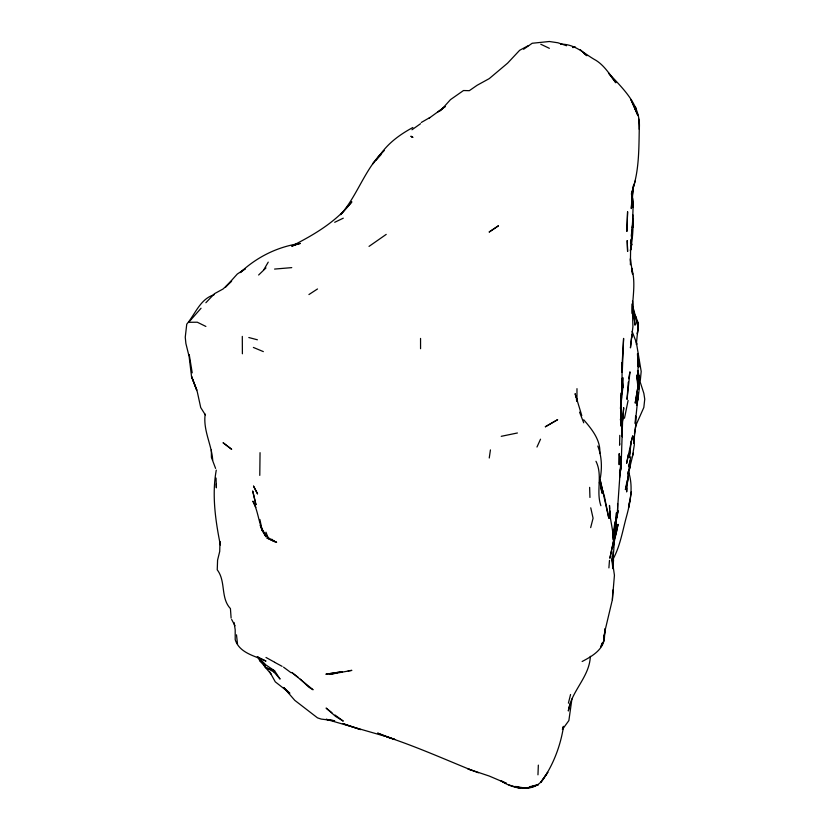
<?xml version="1.0" encoding="UTF-8"?>
<svg xmlns="http://www.w3.org/2000/svg" width="830" height="830" viewBox="0 0 830 830"><rect width="100%" height="100%" fill="white"/><g stroke="black" fill="none" stroke-linecap="round" stroke-linejoin="round"><path stroke-width="1.25" d="M205.197 414.139C202.925 430.199 211.65 444.475 212.708 460.162M576.954 398.597L576.943 400.703L576.985 388.658M621.12 402.851L620.913 426.091L621.224 392.87L620.996 409.117M638.239 363.229L637.544 383.46L637.118 375.959L638.011 386.386L635.24 402.955L638.011 386.386L637.004 375.16M600.889 505.698C595.784 491.153 603.026 475.455 595.971 461.273M630.385 261.16L630.416 258.67L632.605 274.19L631.537 267.934C636.278 282.854 632.17 298.499 632.315 313.688L632.273 303.749L632.917 326.626L630.437 347.884L631.869 334.542M633.072 207.552L632.46 197.986L633.072 207.552L632.387 227.783L632.74 218.736M616.078 517.474L615.964 524.819L613.318 547.406M621.203 406.43L620.954 422.781L620.363 419.171M630.375 264.78L630.624 248.626L632.657 224.64L631.236 236.197M619.626 443.376L619.595 445.16L619.792 435.356M259.78 475.393L260.049 452.661M615.736 517.505L615.487 525.089L612.913 539.759M621.058 409.138L621.483 396.678L620.425 408.547M537.965 774.826L538.338 765.125M635.593 416.038L635.24 423.622L638.405 392.808M601.968 643.188L600.889 646.809L603.752 640.936L605.132 630.219L612.384 599.644L614.428 575.273L612.115 559.264M612.384 599.644L612.882 590.016M631.921 334.625L631.786 337.208L631.599 334.832M628.351 471.803L626.65 491.931L626.65 488.227M622.064 365.117L623.6 338.401L622.261 372.442L622.116 362.617L621.95 392.455L621.94 385.027M628.3 382.07L627.044 399.427L629.98 371.83L628.621 378.688M612.997 538.027L613.526 530.899L613.007 536.439L617.271 513.231L620.062 472.872L619.616 475.154M638.675 389.249L638.851 386.873M632.076 198.214L633.508 185.464L631.277 208.589L632.201 194.635L632.128 204.512L632.045 200.808M608.898 567.886L609.479 560.364M630.551 243.252L630.873 239.694M605.07 628.891L603.752 640.936L605.039 628.964M612.582 568.633L612.82 566.288L612.851 568.239M638.436 323.441L637.357 333.982L638.073 326.927L635.292 315.41L638.436 323.441L636.994 321.438M571.912 698.985L568.872 720.575L562.408 729.446L563.342 726.333M636.309 344.502L638.073 326.927L635.272 315.348M612.696 568.114L613.515 560.644L612.997 551.67M627.221 480.28L625.384 489.627L628.04 479.782L629.887 461.024L628.798 466.792L630.841 456.728M627.937 473.889L628.227 471.336M620.56 408.329L622.822 387.537L622.791 377.598L622.095 392.372L622.531 387.361L622.043 391.034M637.886 370.502C640.76 381.862 639.027 394.043 636.548 405.372L637.45 398.867M637.876 395.267L638.156 392.87M630.541 444.019L632.761 435.802L631.205 441.954L629.306 457.621L630.084 451.219M622.158 421.848L622.718 417.22L621.255 462.269L621.307 456.064L620.217 472.778L621.276 465.962L621.307 456.064L619.657 477.551M617.074 514.268L618.07 510.74L615.684 522.226L616.877 515.399M613.007 536.439L614.937 521.8M621.234 397.145L621.722 393.472M633.612 443.345L635.79 424.763L635.707 416.608M634.473 433.831L635.085 429.535M489.254 458.004L490.426 449.912M599.333 483.039C602.155 470.735 602.414 457.984 597.808 446.052M624.482 418.237L628.092 400.485M628.673 472.146C633.3 486.598 630.489 501.652 626.65 515.938C622.562 530.681 620.238 546.223 612.748 559.731M632.543 455.753L634.338 444.797L633.944 436.352M590.327 656.323C589.632 676.948 571.351 690.83 568.322 710.978L570.158 703.83M619.709 474.978L621.276 465.962L619.522 473.017M629.794 500.635L628.538 507.638L631.423 491.651M628.32 454.415L626.65 463.296L631.205 441.954M614.74 531.594L616.078 524.757L613.723 536.024L614.231 533.815M636.89 403.66L638.332 396.491M614.522 531.47L615.839 524.882L616.462 512.764L615.902 522.35L617.655 513.448L617.603 503.509M616.348 532.528L618.07 524.311L613.287 546.192M629.036 470.444L633.332 453.097M216.277 470.112C211.712 494.784 215.478 520.69 220.355 544.988L219.981 541.658L219.722 551.431L217.585 560.105L217.242 569.826C226.102 581.374 220.334 597.88 230.429 608.587L231.114 618.101M630.468 250.297C632.304 240.41 633.394 230.18 632.844 220.116M611.98 559.752C616.846 543.764 611.295 527.289 609.479 511.28L610.175 518.231L609.479 505.429L609.604 508.8M630.447 250.11L631.806 243.979L630.385 250.753M563.508 726.644C560.634 744.966 554.077 762.739 543.868 778.239C534.748 793.158 513.282 789.382 501.04 780.802M568.405 703.155L570.563 694.492M590.67 527.61L593.077 518.2L590.753 507.825M635.24 428.456L636.641 423.642L643.831 407.468L644.744 399.137L643.831 393.296L640.158 381.945L641.185 371.435L636.247 341.794M633.259 187.622C639.027 168.895 638.882 148.757 639.256 129.304C641.445 105.275 623.102 88.945 608.504 73.009L615.85 82.761C609.998 74.742 604.614 65.809 596.023 60.383C584.341 54.002 575.066 43.783 560.541 44.187M631.34 194.137L635.24 180.857M613.847 541.004L615.995 533.742M603.773 637.16L604.489 634.753C605.278 648.697 592.745 655.928 582.131 661.5M628.694 471.347L630.333 466.948M536.968 447.038L540.538 439.184M263.919 269.553L268.235 262.135M259.966 660.939L265.745 667.517L274.574 670.775L280.084 679.075L273.838 671.906L274.574 670.775L259.966 660.939L257.404 656.644L264.801 663.782M378.117 157.005L384.072 150.531C364.972 168.615 357.668 195.216 340.622 214.69L351.858 201.804C336.337 221.651 313.989 234.859 291.828 246.012L300.336 243.429C277.521 246.697 256.999 256.958 240.223 272.593L245.327 268.733L237.307 274.025L225.542 287.066L231.643 281.038L223.052 288.996L214.462 293.695L205.882 302.732M201.047 308.252L188.701 322.299L197.291 322.216L205.882 326.439M379.735 155.501C387.911 143.185 400.019 134.439 412.873 127.498M377.619 158.001L372.732 163.821L374.372 162.026M440.408 110.815L450.483 99.631L463.493 90.532L469.313 90.678L477.136 85.272L489.254 78.611L507.576 63.184L519.632 50.308L528.523 45.536M376 160.221L380.887 154.837M231.56 449.289L223.052 442.712L231.622 449.227M258.628 275L265.984 267.934M369.028 246.386L386.209 234.392M437.732 112.102L445.233 106.52L429.141 118.171M411.971 129.77L420.561 123.701M534.105 785.699L532.196 787.048L526.054 787.805M523.606 49.261L532.196 43.264L549.367 41.5L557.957 42.787L566.537 45.743M308.926 294.557L317.506 288.964M535.101 785.346L532.196 787.048L529.737 786.975M421.308 122.456L429.919 117.507M334.687 222.305L343.278 218.176M214.099 294.775C200.186 298.914 195.382 313.979 186.75 324.157L185.256 337.188L185.889 343.495L188.752 355.064M532.196 786.612L538.079 784.807L529.633 786.736M538.079 784.807L526.843 788.241L515.015 786.539L518.698 786.653M291.828 246.012L295.314 245.047M337.136 672.757L329.697 674.417L351.858 670.381L348.175 670.827M501.237 436.321L517.412 432.98M274.574 269.076L291.755 267.623M248.813 337.53L257.393 339.792M478.464 772.761L467.954 768.922L489.254 776.05L506.425 783.375L500.998 780.74M508.894 784.941L520.213 788.324M472.073 770.406C443.625 758.807 415.571 746.336 386.324 736.718L394.79 739.437L377.619 733.108L385.535 736.397L326.097 719.299L334.687 720.772L321.189 719.081L317.517 717.867L294.775 700.344L283.642 687.489L289.857 693.258L275.28 681.845L269.75 671.895M253.378 347.438L263.338 351.609M540.776 44.229L549.367 48.327M257.404 656.769L265.984 661.126C254.831 655.804 239.538 653.189 235.201 639.691L235.191 629.763L234.07 622.51M274.699 662.35L282.107 666.345M273.838 671.906L265.745 667.517L264.853 665.141M265.994 657.464L274.574 662.195M255.889 507.4L252.88 501.164C258.929 512.411 258.576 526.293 265.984 536.792L260.247 525.245C262.238 533.182 268.993 539.687 276.629 542.249L266.866 537.965L274.574 541.689L271.721 539.158M331.917 712.721L326.097 708.073L335.621 716.425L343.278 721.125L335.019 715.014M283.549 667.164L291.071 672.736M298.146 677.332L291.755 672.435L313.097 689.761L308.926 687.271L300.336 679.158M583.718 53.172L586.924 55.714L580.222 49.665M265.071 533.265L262.218 530.733L259.915 519.528M271.254 674.251L264.677 666.625L263.899 664.187M583.718 419.773C591.883 429.297 600.868 440.17 599.789 453.554M205.321 414.855L200.725 407.582L197.291 391.812L191.533 376.498L188.95 355.178M231.643 619.471L235.015 625.768M215.593 468.411L211.422 457.392L211.349 449.912M579.558 412.126L583.718 422.812M265.984 532.186L267.903 537.363M632.107 331.346L636.973 344.118M581.799 415.633L575.128 393.679L576.186 397.85M635.23 315.244L632.854 306.83L635.033 325.173L632.522 301.051M637.45 370.823L639.027 377.059L637.575 371.259M600.235 480.062L608.836 518.273L604.282 495.811L600.889 485.54L603.047 492.605L600.132 480.062M637.067 377.09L638.374 382.972L637.087 375.046M189.25 354.721L192.207 372.836M600.536 485.384L602.03 493.196L600.505 485.28M600.495 484.16L600.889 487.314L600.443 483.683M635.873 110.494L635.49 106.997L635.739 109.415M236.498 634.826L237.515 644.153M576.445 398.888L576.663 401.243M622.095 378.968L622.822 387.537L622.075 378.293M612.104 559.296L612.706 567.772M637.969 353.466L638.903 367.068L638.27 356.786M612.104 556.131L612.748 567.627M639.256 129.304L638.644 119.032M637.44 353.767L637.679 357.647M637.834 360.22L638.229 366.684L637.855 356.547M632.906 204.958L632.18 191.025M609.666 510.077L610.009 517.713M632.875 223.778L632.989 227.43L632.896 214.866M589.642 487.366L589.943 497.45M216.049 478.07L216.35 487.812L216.329 484.014M242.298 336.399L242.391 353.777M420.551 338.422L420.561 348.704M619.284 454.902L619.18 464.748L619.273 453.491L619.284 454.902M627.594 211.806L626.899 231.238L627.594 211.806M623.704 407.872L622.355 421.962L623.704 407.872M613.577 540.849L609.915 558.051L613.577 540.849M547.717 772.45L540.776 782.296L547.717 772.45M498.384 225.822L489.254 231.964L498.384 225.822M557.573 419.7L545.362 426.755L557.573 419.7M575.128 47.144L572.773 47.517L575.128 47.144M342.219 671.729L326.097 674.168L342.219 671.729M360.448 729.549L343.278 723.75L360.448 729.549M411.971 136.857L410.84 136.234L412.915 137.438L411.971 136.857M257.507 493.798L253.555 486.162L257.507 493.798M635.24 109.311L630.976 99.693L637.897 115.526L635.24 109.311M196.772 390.038L191.533 376.498L196.772 390.038M255.941 504.609L252.735 491.163L255.941 504.609M627.605 251.469L627.21 240.69L627.605 251.469M621.888 426.651L621.66 422.366L622.334 436.829L621.888 426.651"/></g></svg>
